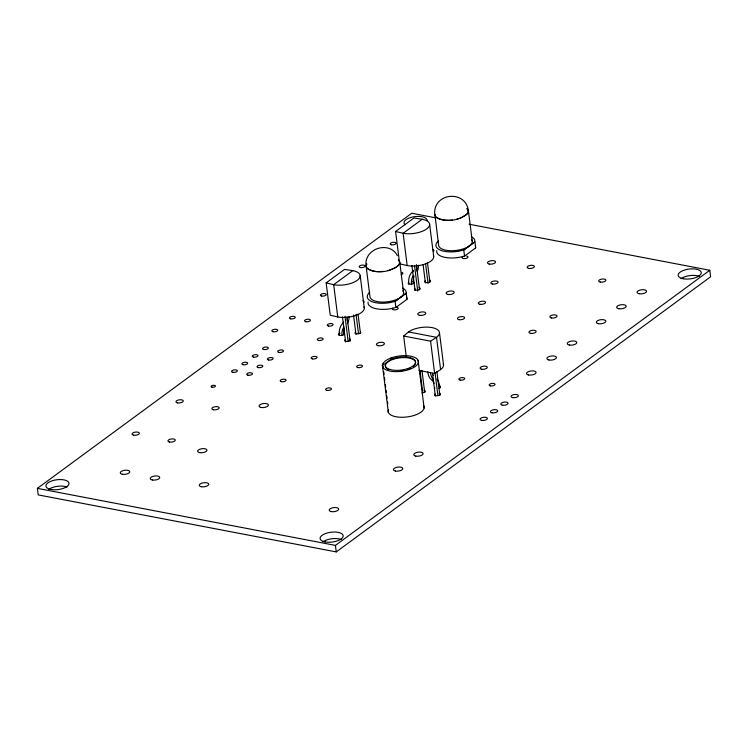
<?xml version="1.0" encoding="UTF-8"?>
<svg xmlns="http://www.w3.org/2000/svg" width="748" height="748" viewBox="0 0 748 748"><rect width="100%" height="100%" fill="white"/><g stroke="black" fill="none" stroke-linecap="round" stroke-linejoin="round"><path stroke-width="1.12" d="M398.918 260.323L398.301 259.827L399.75 262.286L399.077 264.605C391.064 272.291 376.562 274.282 367.081 268.317L366.109 266.185C363.406 248.785 389.203 240.099 397.403 255.657M434.775 214.798C432.344 192.844 465.78 189.085 468.416 210.899L467.752 213.227C459.74 220.903 445.238 222.895 435.757 216.929L434.906 214.358L438.637 245.391A16.942 7.209 -7.2 0 0 458.561 250.066A16.942 7.209 -7.2 0 0 471.427 239.341M402.761 290.729A16.942 7.209 -7.2 0 1 389.886 301.453A16.942 7.209 -7.2 0 1 369.97 296.778L366.127 266.372L366.707 264.119M468.416 210.899L466.967 208.449L468.398 210.712L468.07 212.638L466.621 214.573L460.805 217.977L456.85 219.201M366.109 266.185L366.772 263.857M382.378 364.902C383.846 360.573 388.642 358.881 392.55 357.432A18.158 7.732 -7.2 0 1 417.739 359.741A18.158 7.732 -7.2 0 1 402.153 371.195A18.158 7.732 -7.2 0 1 382.378 364.902L388.408 412.55M388.549 409.689L388.147 410.549A18.158 7.732 -7.2 0 0 407.136 416.945A18.158 7.732 -7.2 0 0 423.864 406.014M347.072 317.059L347.053 317.105A15.175 10.911 53.7 0 1 347.063 320.611M416.505 265.643L416.477 265.69A15.175 10.911 53.7 0 1 416.356 270.019M406.286 356.777L403.668 336.03L408.511 331.953A17.073 7.265 -7.2 0 1 432.082 327.605A17.073 7.265 -7.2 0 1 436.523 337.32L440.6 369.596L434.653 373.458L418.955 370.447M469.071 224.213L709.777 270.271L710.6 276.788L336.245 551.912L38.223 494.895L37.4 488.369L411.755 213.245L435.832 217.855M395.58 231.497L413.943 217.995L422.237 219.229A17.073 7.265 -7.2 0 1 426.678 228.935A17.073 7.265 -7.2 0 1 403.107 233.283L395.58 231.497L399.507 262.613M326.147 282.903L344.519 269.402L352.804 270.636A17.073 7.265 -7.2 0 1 357.245 280.35A17.073 7.265 -7.2 0 1 333.683 284.698L326.147 282.903L330.223 315.179L337.759 316.974A17.073 7.265 -7.2 0 0 356.6 315.114A17.073 7.265 -7.2 0 0 363.986 306.867M422.237 219.229L403.107 233.283L407.183 265.559A17.073 7.265 -7.2 0 0 426.033 263.698A17.073 7.265 -7.2 0 0 433.41 255.461M352.804 270.636L333.683 284.698L337.759 316.974M436.748 250.711A19.644 8.368 -7.2 0 0 459.824 257.237L464.545 256.087L475.672 247.915L474.896 241.828L463.779 250L459.057 251.16A19.644 8.368 -7.2 0 1 439.581 249.804A19.644 8.368 -7.2 0 1 438.421 240.893M368.072 302.099A19.644 8.368 -7.2 0 0 391.157 308.625L395.879 307.475L406.996 299.303L405.949 291.103A19.644 8.368 -7.2 0 0 402.62 288.102M37.4 488.369L335.422 545.395L709.777 270.271M403.668 336.03L430.577 341.181L436.523 337.32L408.511 331.953M388.175 270.589L395.468 267.784L397.945 265.961L399.395 264.025L399.731 262.099L403.574 292.505M385.688 363.827L382.78 364.042L383.359 368.605M452.531 219.996C446.855 220.445 440.151 220.81 435.607 216.761L434.794 214.985M383.864 271.384C378.179 271.823 371.485 272.197 366.941 268.149L366.127 266.372M399.656 263.773L407.183 265.559M390.924 358.058L392.167 359.068M430.409 372.42L430.437 372.457A15.175 8.34 -79.2 0 0 433.326 379.545M427.725 371.906L427.753 371.943A15.175 8.34 -79.2 0 0 431.568 379.825A17.372 9.546 -79.2 0 1 434.102 383.322M440.002 387.632L439.833 386.538A20.635 11.342 -79.2 0 0 437 379.143M475.391 245.802L475.672 247.915M406.716 297.19L406.996 299.303M468.398 210.712L472.24 241.127M464.545 256.087L463.779 250L474.905 241.885L474.625 239.725A19.644 8.368 -7.2 0 0 471.296 236.714M429.604 224.101L433.681 256.377M439.45 332.486L443.527 364.762M427.463 262.735L429.913 282.136M425.631 264.081L428.09 283.483M436.86 371.373L439.889 395.337M423.097 264.708L425.406 282.968M435.027 372.719L437.917 395.533M430.577 341.181L434.653 373.458M432.494 373.346L435.373 396.169M416.393 264.633L419.572 289.738M414.57 265.979L417.739 291.084M411.886 265.465L415.056 290.57M421.994 370.756L424.733 392.429M420.021 370.952L422.76 392.635M418.104 360.368L424.125 408.015M395.879 307.475L395.103 301.388L406.229 293.216L395.103 301.388L390.391 302.547A19.644 8.368 -7.2 0 1 370.915 301.192A19.644 8.368 -7.2 0 1 369.755 292.272M383.789 372.027L384.079 374.309M384.509 377.731L384.799 380.012M385.379 384.584L385.669 386.866M386.099 390.288L386.389 392.569M386.819 395.991L387.109 398.273M387.539 401.695L387.829 403.976M360.171 275.516L364.248 307.793M358.04 314.151L360.489 333.543M356.057 314.356L358.516 333.748M353.524 314.983L355.973 334.384M347.109 317.189L350.139 341.153M344.996 316.254L348.166 341.359M342.453 316.881L345.623 341.986M335.422 545.395L336.245 551.912M408.791 284.044L408.689 282.95A20.635 14.829 53.7 0 1 411.699 272.384L412.185 271.851A11.903 8.555 53.7 0 0 413.12 270.355M339.368 335.459L339.255 334.356A20.635 14.829 53.7 0 1 342.275 323.8L342.752 323.267A11.903 8.555 53.7 0 0 343.697 321.771M362.855 300.864A2.945 1.253 -7.2 0 1 363.622 302.538M466.677 256.106A2.945 1.253 -7.2 0 1 467.453 257.789A2.945 1.253 -7.2 0 1 463.377 258.537A2.945 1.253 -7.2 0 1 462.61 256.863M396.917 307.381A2.945 1.253 -7.2 0 1 397.684 309.055A2.945 1.253 -7.2 0 1 393.616 309.812A2.945 1.253 -7.2 0 1 392.84 308.129M681.007 278.667A11.622 4.946 -7.2 0 1 699.296 276.339M322.921 541.832A11.622 4.946 -7.2 0 1 341.219 539.504M48.742 489.37A11.622 4.946 -7.2 0 1 67.04 487.041M418.974 287.671A2.945 1.253 -7.2 0 1 419.74 289.345A2.945 1.253 -7.2 0 1 415.664 290.093A2.945 1.253 -7.2 0 1 414.897 288.419M412.784 281.697A2.945 1.253 -7.2 0 1 413.551 283.37A2.945 1.253 -7.2 0 1 409.483 284.128A2.945 1.253 -7.2 0 1 408.707 282.445M429.305 280.07A2.945 1.253 -7.2 0 1 430.072 281.744A2.945 1.253 -7.2 0 1 426.005 282.501A2.945 1.253 -7.2 0 1 425.238 280.818M349.204 338.938A2.945 1.253 -7.2 0 1 349.971 340.621A2.945 1.253 -7.2 0 1 345.903 341.369A2.945 1.253 -7.2 0 1 345.137 339.695M344.005 333.365A2.945 1.253 -7.2 0 1 342.64 335.188A2.945 1.253 -7.2 0 1 338.722 335.001A2.945 1.253 -7.2 0 1 340.097 333.178M360.527 331.738A2.945 1.253 -7.2 0 1 357.666 333.842A2.945 1.253 -7.2 0 1 355.468 332.093M401.611 272.375A2.945 1.253 -7.2 0 1 401.227 274.6M432.615 249.589A2.945 1.253 -7.2 0 1 433.382 251.272M439.113 393.233A2.945 1.253 -7.2 0 1 439.88 394.907A2.945 1.253 -7.2 0 1 435.813 395.655A2.945 1.253 -7.2 0 1 435.037 393.981M439.291 386.08A2.945 1.253 -7.2 0 1 438.917 388.306M434.999 388.119A2.945 1.253 -7.2 0 1 434.719 387.501M423.976 390.334A2.945 1.253 -7.2 0 1 425.088 391.681A2.945 1.253 -7.2 0 1 422.106 392.831M405.136 224.737A11.622 4.946 -7.2 0 1 413.401 216.836A11.622 4.946 -7.2 0 1 427.052 220.697M411.484 284.605A17.372 12.492 53.7 0 1 413.448 275.367M413.317 283.258A17.372 12.492 53.7 0 1 414.102 276.152M418.403 265.25A15.175 10.911 53.7 0 1 417.104 271.627M412.961 271.767A20.635 14.829 53.7 0 1 413.532 271.038M341.958 335.057A17.372 12.492 53.7 0 1 344.015 326.783M343.884 334.674A17.372 12.492 53.7 0 1 344.379 328.353M348.97 316.656A15.175 10.911 53.7 0 1 347.278 323.678M443.265 363.837A17.073 7.265 -7.2 0 1 440.6 369.596M433.588 375.403A11.903 6.545 -79.2 0 1 433.316 374.888M388.979 369.727A15.231 6.48 -7.2 0 1 389.633 360.845A15.231 6.48 -7.2 0 1 410.044 358.255A15.231 6.48 -7.2 0 1 412.952 366.679M410.315 368.222A15.231 6.48 -7.2 0 1 407.884 369.213M403.256 370.41A15.231 6.48 -7.2 0 1 401.293 370.718M386.09 362.948L385.285 364.706A15.231 6.48 -7.2 0 0 401.872 369.98A15.231 6.48 -7.2 0 0 414.944 360.368A15.231 6.48 -7.2 0 0 393.813 358.432L390.512 359.704L386.09 362.948M122.326 474.26A4.797 2.038 -7.2 0 0 129.769 471.951A4.797 2.038 -7.2 0 0 122.953 470.651A4.797 2.038 -7.2 0 0 122.326 474.26M152.312 480.001A4.797 2.038 -7.2 0 0 159.745 477.692A4.797 2.038 -7.2 0 0 152.929 476.383A4.797 2.038 -7.2 0 0 152.312 480.001M598.391 323.688A4.797 2.038 -7.2 0 0 605.824 321.378A4.797 2.038 -7.2 0 0 599.017 320.079A4.797 2.038 -7.2 0 0 598.391 323.688M618.755 308.728A4.797 2.038 -7.2 0 0 626.188 306.418A4.797 2.038 -7.2 0 0 619.372 305.109A4.797 2.038 -7.2 0 0 618.755 308.728M639.119 293.758A4.797 2.038 -7.2 0 0 646.553 291.449A4.797 2.038 -7.2 0 0 639.736 290.149A4.797 2.038 -7.2 0 0 639.119 293.758M548.985 359.994A4.797 2.038 -7.2 0 0 556.428 357.684A4.797 2.038 -7.2 0 0 549.612 356.385A4.797 2.038 -7.2 0 0 548.985 359.994M569.35 345.034A4.797 2.038 -7.2 0 0 576.783 342.724A4.797 2.038 -7.2 0 0 569.976 341.415A4.797 2.038 -7.2 0 0 569.35 345.034M232.824 372.308A2.908 1.234 -7.2 0 0 237.331 370.905A2.908 1.234 -7.2 0 0 233.208 370.12A2.908 1.234 -7.2 0 0 232.824 372.308M263.838 349.522A2.908 1.234 -7.2 0 0 268.345 348.119A2.908 1.234 -7.2 0 0 264.212 347.334A2.908 1.234 -7.2 0 0 263.838 349.522M247.971 375.206A2.908 1.234 -7.2 0 0 252.478 373.804A2.908 1.234 -7.2 0 0 248.345 373.018A2.908 1.234 -7.2 0 0 247.971 375.206M243.165 364.715A2.908 1.234 -7.2 0 0 247.672 363.313A2.908 1.234 -7.2 0 0 243.539 362.518A2.908 1.234 -7.2 0 0 243.165 364.715M268.635 360.012A2.908 1.234 -7.2 0 0 273.142 358.61A2.908 1.234 -7.2 0 0 269.018 357.825A2.908 1.234 -7.2 0 0 268.635 360.012M258.303 367.605A2.908 1.234 -7.2 0 0 262.81 366.211A2.908 1.234 -7.2 0 0 258.677 365.417A2.908 1.234 -7.2 0 0 258.303 367.605M278.976 352.42A2.908 1.234 -7.2 0 0 283.483 351.018A2.908 1.234 -7.2 0 0 279.35 350.223A2.908 1.234 -7.2 0 0 278.976 352.42M253.497 357.114A2.908 1.234 -7.2 0 0 258.004 355.721A2.908 1.234 -7.2 0 0 253.871 354.926A2.908 1.234 -7.2 0 0 253.497 357.114M600.27 282.071A3.628 1.543 -7.2 0 0 605.899 280.322A3.628 1.543 -7.2 0 0 600.738 279.331A3.628 1.543 -7.2 0 0 600.27 282.071M492.408 284.044A3.628 1.543 -7.2 0 0 498.037 282.295A3.628 1.543 -7.2 0 0 492.876 281.304A3.628 1.543 -7.2 0 0 492.408 284.044M551.435 317.956A3.628 1.543 -7.2 0 0 557.073 316.208A3.628 1.543 -7.2 0 0 551.912 315.217A3.628 1.543 -7.2 0 0 551.435 317.956M528.743 268.382A3.628 1.543 -7.2 0 0 534.381 266.634A3.628 1.543 -7.2 0 0 529.219 265.643A3.628 1.543 -7.2 0 0 528.743 268.382M479.917 304.268A3.628 1.543 -7.2 0 0 485.546 302.519A3.628 1.543 -7.2 0 0 480.384 301.528A3.628 1.543 -7.2 0 0 479.917 304.268M530.5 333.337A3.628 1.543 -7.2 0 0 536.138 331.588A3.628 1.543 -7.2 0 0 530.977 330.607A3.628 1.543 -7.2 0 0 530.5 333.337M458.982 319.658A3.628 1.543 -7.2 0 0 464.611 317.909A3.628 1.543 -7.2 0 0 459.45 316.918A3.628 1.543 -7.2 0 0 458.982 319.658M261.099 407.473A4.722 2.01 -7.2 0 0 268.42 405.201A4.722 2.01 -7.2 0 0 261.707 403.92A4.722 2.01 -7.2 0 0 261.099 407.473M169.544 442.04A3.693 1.571 -7.2 0 0 175.266 440.263A3.693 1.571 -7.2 0 0 170.02 439.254A3.693 1.571 -7.2 0 0 169.544 442.04M213.47 409.754A3.693 1.571 -7.2 0 0 219.192 407.978A3.693 1.571 -7.2 0 0 213.947 406.977A3.693 1.571 -7.2 0 0 213.47 409.754M360.461 267.569A2.945 1.253 -7.2 0 0 365.033 266.148A2.945 1.253 -7.2 0 0 360.845 265.344A2.945 1.253 -7.2 0 0 360.461 267.569M391.466 244.774A2.945 1.253 -7.2 0 0 396.038 243.362A2.945 1.253 -7.2 0 0 391.849 242.558A2.945 1.253 -7.2 0 0 391.466 244.774M305.829 321.734A2.945 1.253 -7.2 0 0 310.411 320.312A2.945 1.253 -7.2 0 0 306.213 319.508A2.945 1.253 -7.2 0 0 305.829 321.734M321.696 296.049A2.945 1.253 -7.2 0 0 326.278 294.628A2.945 1.253 -7.2 0 0 322.079 293.824A2.945 1.253 -7.2 0 0 321.696 296.049M512.67 397.599A3.693 1.571 -7.2 0 0 518.401 395.814A3.693 1.571 -7.2 0 0 513.156 394.813A3.693 1.571 -7.2 0 0 512.67 397.599M502.338 405.192A3.693 1.571 -7.2 0 0 508.06 403.415A3.693 1.571 -7.2 0 0 502.815 402.415A3.693 1.571 -7.2 0 0 502.338 405.192M395.44 471.053A4.722 2.01 -7.2 0 0 402.761 468.781A4.722 2.01 -7.2 0 0 396.047 467.5A4.722 2.01 -7.2 0 0 395.44 471.053M212.021 387.174A2.216 0.944 -7.2 0 0 215.461 386.108A2.216 0.944 -7.2 0 0 212.31 385.501A2.216 0.944 -7.2 0 0 212.021 387.174M133.63 435.168A3.693 1.571 -7.2 0 0 139.352 433.391A3.693 1.571 -7.2 0 0 134.107 432.381A3.693 1.571 -7.2 0 0 133.63 435.168M326.904 390.391A2.945 1.253 -7.2 0 0 331.476 388.969A2.945 1.253 -7.2 0 0 327.287 388.165A2.945 1.253 -7.2 0 0 326.904 390.391M281.482 381.695A2.945 1.253 -7.2 0 0 286.063 380.274A2.945 1.253 -7.2 0 0 281.865 379.47A2.945 1.253 -7.2 0 0 281.482 381.695M328.54 326.081A2.945 1.253 -7.2 0 0 333.112 324.66A2.945 1.253 -7.2 0 0 328.924 323.856A2.945 1.253 -7.2 0 0 328.54 326.081M528.63 374.963A4.797 2.038 -7.2 0 0 536.064 372.654A4.797 2.038 -7.2 0 0 529.247 371.345A4.797 2.038 -7.2 0 0 528.63 374.963M50.948 489.454A11.622 4.946 -7.2 0 0 68.975 483.863A11.622 4.946 -7.2 0 0 52.454 480.702A11.622 4.946 -7.2 0 0 50.948 489.454M290.692 318.835A2.945 1.253 -7.2 0 0 295.264 317.414A2.945 1.253 -7.2 0 0 291.075 316.619A2.945 1.253 -7.2 0 0 290.692 318.835M325.128 541.917A11.622 4.946 -7.2 0 0 343.154 536.316A11.622 4.946 -7.2 0 0 326.633 533.156A11.622 4.946 -7.2 0 0 325.128 541.917M312.496 358.909A2.945 1.253 -7.2 0 0 317.068 357.488A2.945 1.253 -7.2 0 0 312.879 356.684A2.945 1.253 -7.2 0 0 312.496 358.909M460.151 380.106A2.945 1.253 -7.2 0 0 464.723 378.684A2.945 1.253 -7.2 0 0 460.534 377.88A2.945 1.253 -7.2 0 0 460.151 380.106M177.557 402.882A3.693 1.571 -7.2 0 0 183.279 401.106A3.693 1.571 -7.2 0 0 178.033 400.105A3.693 1.571 -7.2 0 0 177.557 402.882M481.675 369.222A3.628 1.543 -7.2 0 0 487.303 367.474A3.628 1.543 -7.2 0 0 482.142 366.492A3.628 1.543 -7.2 0 0 481.675 369.222M199.651 452.634A4.722 2.01 -7.2 0 0 206.981 450.352A4.722 2.01 -7.2 0 0 200.268 449.071A4.722 2.01 -7.2 0 0 199.651 452.634M415.785 456.102A4.722 2.01 -7.2 0 0 423.106 453.83A4.722 2.01 -7.2 0 0 416.393 452.549A4.722 2.01 -7.2 0 0 415.785 456.102M318.545 340.443A2.945 1.253 -7.2 0 0 323.117 339.022A2.945 1.253 -7.2 0 0 318.919 338.218A2.945 1.253 -7.2 0 0 318.545 340.443M273.123 331.747A2.945 1.253 -7.2 0 0 277.695 330.326A2.945 1.253 -7.2 0 0 273.506 329.531A2.945 1.253 -7.2 0 0 273.123 331.747M378.142 345.716A4.058 1.73 -7.2 0 0 384.435 343.762A4.058 1.73 -7.2 0 0 378.666 342.659A4.058 1.73 -7.2 0 0 378.142 345.716M357.909 367.595A2.945 1.253 -7.2 0 0 362.481 366.174A2.945 1.253 -7.2 0 0 358.292 365.379A2.945 1.253 -7.2 0 0 357.909 367.595M492.006 412.784A3.693 1.571 -7.2 0 0 497.729 411.007A3.693 1.571 -7.2 0 0 492.483 410.007A3.693 1.571 -7.2 0 0 492.006 412.784M481.665 420.385A3.693 1.571 -7.2 0 0 487.387 418.609A3.693 1.571 -7.2 0 0 482.142 417.599A3.693 1.571 -7.2 0 0 481.665 420.385M331.261 511.604A4.797 2.038 -7.2 0 0 338.694 509.295A4.797 2.038 -7.2 0 0 331.878 507.986A4.797 2.038 -7.2 0 0 331.261 511.604M201.324 486.742A4.797 2.038 -7.2 0 0 208.757 484.433A4.797 2.038 -7.2 0 0 201.941 483.124A4.797 2.038 -7.2 0 0 201.324 486.742M489.248 264.063A4.058 1.73 -7.2 0 0 495.55 262.109A4.058 1.73 -7.2 0 0 489.772 261.005A4.058 1.73 -7.2 0 0 489.248 264.063M447.902 294.45A4.058 1.73 -7.2 0 0 454.204 292.496A4.058 1.73 -7.2 0 0 448.435 291.383A4.058 1.73 -7.2 0 0 447.902 294.45M419.488 315.338A4.058 1.73 -7.2 0 0 425.78 313.384A4.058 1.73 -7.2 0 0 420.011 312.281A4.058 1.73 -7.2 0 0 419.488 315.338M490.436 385.893A2.945 1.253 -7.2 0 0 495.008 384.472A2.945 1.253 -7.2 0 0 490.81 383.677A2.945 1.253 -7.2 0 0 490.436 385.893M683.205 278.752A11.622 4.946 -7.2 0 0 701.231 273.151A11.622 4.946 -7.2 0 0 684.71 269.991A11.622 4.946 -7.2 0 0 683.205 278.752"/></g></svg>
